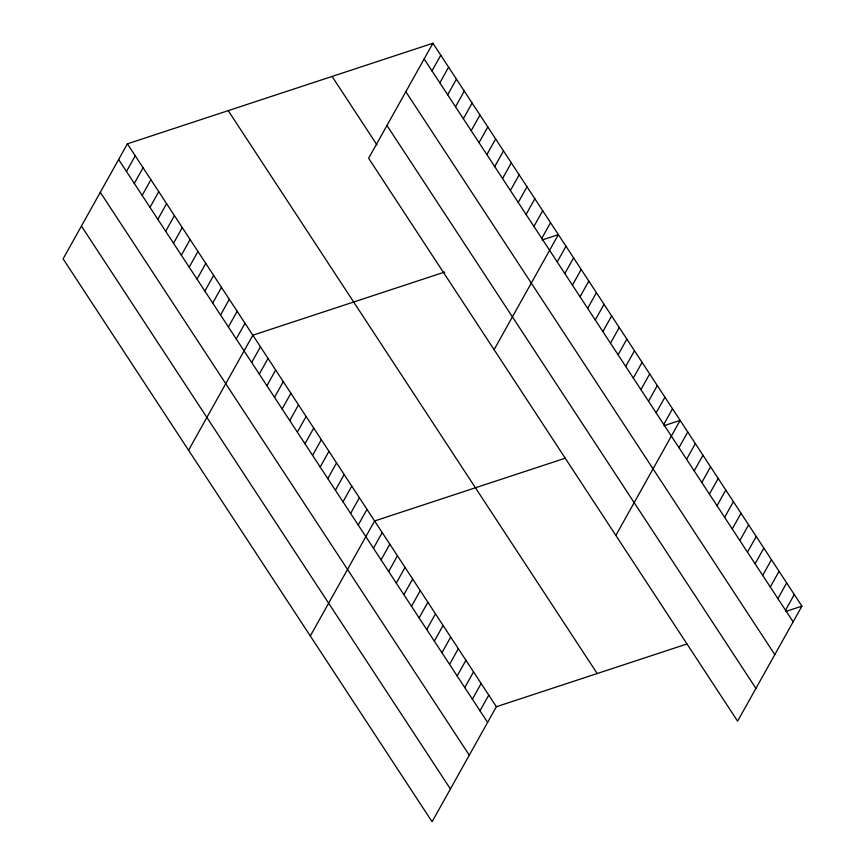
<?xml version="1.0" encoding="UTF-8"?>
<svg xmlns="http://www.w3.org/2000/svg" width="865" height="865" viewBox="0 0 865 865"><rect width="100%" height="100%" fill="white"/><g stroke="black" fill="none" stroke-linecap="round" stroke-linejoin="round"><path stroke-width="1.3" d="M432.922 43.25L368.631 158.273L737.607 721.172L801.898 606.149L432.922 43.25L127.393 143.828L63.102 258.851L432.078 821.75L496.369 706.727L686.961 643.982M126.463 171.475L135.232 155.787M134.302 183.434L143.071 167.745M142.152 195.393L150.91 179.715M149.991 207.351L158.749 191.673M157.83 219.321L166.599 203.632M165.669 231.279L174.438 215.59M173.508 243.238L182.277 227.56M181.347 255.207L190.116 239.519M189.186 267.166L197.955 251.477M197.036 279.125L205.794 263.447M204.875 291.083L213.633 275.405M212.714 303.053L221.483 287.364M220.553 315.011L229.322 299.322M228.392 326.97L237.161 311.292M236.232 338.929L245 323.25M188.559 450.243L252.84 335.209L444.718 272.043M251.683 362.5L260.452 346.822M259.295 374.113L268.063 358.434M431.992 70.898L440.761 55.209M266.907 385.725L275.675 370.036M439.842 82.856L448.6 67.178M274.519 397.338L283.288 381.649M447.681 94.815L456.439 79.137M282.131 408.94L290.889 393.261M455.52 106.784L464.289 91.095M289.743 420.552L298.501 404.874M463.359 118.743L472.128 103.054M297.344 432.165L306.113 416.476M471.198 130.702L479.967 115.023M304.956 443.777L313.725 428.089M479.037 142.66L487.806 126.982M312.568 455.379L321.337 439.701M486.876 154.63L495.645 138.941M320.18 466.992L328.949 451.303M494.726 166.588L503.484 150.899M327.792 478.605L336.55 462.916M502.565 178.547L511.323 162.869M335.404 490.206L344.162 474.528M510.404 190.505L519.173 174.827M343.005 501.819L351.774 486.141M518.243 202.475L527.012 186.786M350.617 513.432L359.386 497.743M526.082 214.434L534.851 198.745M358.229 525.044L366.998 509.355M533.921 226.392L542.69 210.714M310.319 635.991L374.61 520.968L565.202 458.223M541.771 238.362L550.529 222.673M373.453 548.259L382.211 532.581M494.088 349.665L558.368 234.631L542.193 239.962M381.054 559.871L389.823 544.182M557.222 261.933L565.98 246.244M388.666 571.484L397.435 555.795M564.823 273.535L573.592 257.856M396.278 583.086L405.047 567.408M572.435 285.147L581.204 269.458M403.89 594.698L412.659 579.009M580.047 296.76L588.816 281.071M411.502 606.311L420.26 590.622M587.659 308.362L596.428 292.684M419.114 617.913L427.872 602.235M595.271 319.974L604.029 304.296M426.715 629.525L435.484 613.847M602.883 331.587L611.641 315.898M434.327 641.138L443.096 625.449M610.485 343.2L619.254 327.511M441.939 652.751L450.708 637.062M618.097 354.801L626.865 339.123M449.551 664.352L458.32 648.674M625.709 366.414L634.477 350.736M457.163 675.965L465.921 660.287M633.321 378.027L642.09 362.338M464.775 687.578L473.533 671.889M640.933 389.639L649.691 373.95M472.377 699.19L481.145 683.501M648.545 401.241L657.303 385.563M479.989 710.792L488.757 695.114M656.146 412.854L664.915 397.176M663.758 424.466L672.527 408.777M615.848 535.413L680.139 420.39L663.952 425.721M678.982 447.681L687.74 432.003M686.594 459.293L695.352 443.604M694.195 470.906L702.964 455.217M701.807 482.508L710.576 466.83M709.419 494.12L718.188 478.442M717.031 505.733L725.8 490.044M724.643 517.346L733.401 501.657M732.255 528.947L741.013 513.269M739.856 540.56L748.625 524.882M747.468 552.173L756.237 536.484M755.08 563.785L763.849 548.096M762.692 575.387L771.461 559.709M770.304 587L779.062 571.311M777.916 598.612L786.674 582.923M785.517 610.214L794.286 594.536M785.712 611.468L801.898 606.149M424.153 58.939L793.129 621.827M405.836 91.722L774.813 654.61M386.958 125.49L755.934 688.389M332.095 76.444L376.999 144.952M228.219 110.633L597.196 673.532M127.393 143.828L496.369 706.727M118.624 159.506L487.601 722.405M100.297 192.29L469.284 755.188M81.429 226.068L450.406 788.966"/></g></svg>
